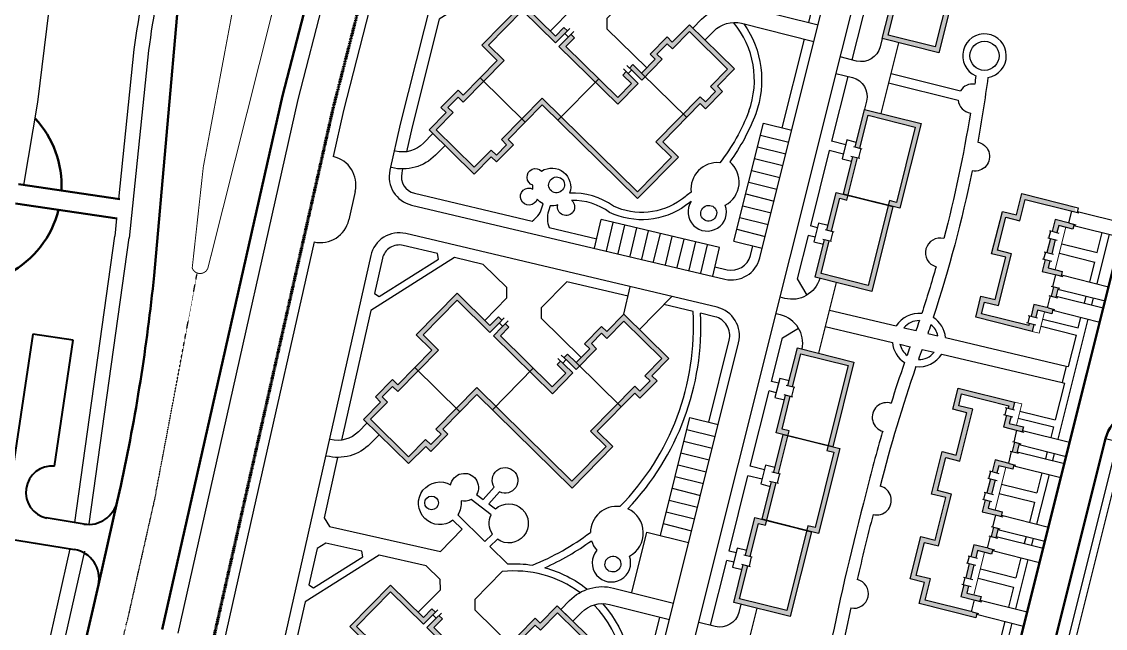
# Model space of a CAD drawing. Header units: millimetres. Extents: x 85680 to 1644304, y -104706 to 909689.
# Drawn here: x 1309157 to 1532230, y 540136 to 665025 of the extents above; entities that cross this region are included whole.
import ezdxf

# ---------------------------------------------------------------- set-up
doc = ezdxf.new("R2010")
doc.units = ezdxf.units.MM
doc.linetypes.add('DASHED', pattern=[5.5, 4, -1.5])
doc.linetypes.add('HIDDEN', pattern=[3.5, 2, -1.5])
for name, color, linetype in [('axes', 40, 'DASHED'), ('new building', 7, 'Continuous'), ('street2', 7, 'Continuous'), ('urban planing', 243, 'Continuous')]:
    doc.layers.add(name, color=color, linetype=linetype)
for name, color, linetype, lineweight in [('red line', 240, 'HIDDEN', 100), ('road', 252, 'Continuous', 40), ('street', 7, 'Continuous', 50)]:
    doc.layers.add(name, color=color, linetype=linetype, lineweight=lineweight)
doc.linetypes.add('FENCELINE2', pattern='A,0.25,-0.1,[132,ltypeshp.shx,S=0.1,R=0,X=-0.1,Y=0],-0.1,1', length=1.45)

msp = doc.modelspace()

# ---------------------------------------------------------------- hatches: boundary and pattern name
at = {"layer": 'new building', "ltscale": 200}
h = msp.add_hatch(color=256, dxfattribs=at)
h.paths.add_polyline_path([(1492132, 686882), (1491161, 687120), (1489220, 679356), (1491645, 678749), (1491888, 679720), (1490433, 680083)])
h.paths.add_polyline_path([(1505226, 693909), (1493584, 696818), (1491645, 689057), (1492614, 688811), (1494312, 695606), (1504014, 693181), (1499892, 676688), (1500862, 676446)])
h.paths.add_polyline_path([(1502317, 676082), (1499892, 676688), (1499649, 675718), (1501104, 675355), (1497225, 659832), (1487523, 662257), (1489222, 669055), (1488251, 669294), (1486311, 661529), (1497953, 658619)])
h.paths.add_polyline_path([(1491645, 678749), (1490675, 678992), (1488735, 671231), (1489705, 670985)])
at = {"layer": 'new building', "ltscale": 500}
h = msp.add_hatch(color=256, dxfattribs=at)
h.paths.add_polyline_path([(1404268, 652735), (1403555, 653436), (1400050, 649871), (1398980, 650922), (1395474, 647357), (1396544, 646305), (1393038, 642740), (1402308, 633626), (1405813, 637191), (1406883, 636139), (1410388, 639704), (1409319, 640756), (1412825, 644321), (1412112, 645022), (1407905, 640744), (1408974, 639692), (1406871, 637553), (1405801, 638605), (1402296, 635040), (1400827, 636484, -0.144294), (1400706, 636603), (1394452, 642752), (1397958, 646317), (1396888, 647369), (1398992, 649508), (1400061, 648456)])
h.paths.add_polyline_path([(1416330, 647886), (1419539, 644731), (1420240, 645444), (1416318, 649300), (1412112, 645022), (1412825, 644321)])
h.paths.add_polyline_path([(1420240, 645444), (1419539, 644731), (1435939, 628605), (1444352, 637161), (1441144, 640317), (1446051, 645308), (1445338, 646009), (1439729, 640305), (1442938, 637150), (1435927, 630019)])
h.paths.add_polyline_path([(1448856, 648160), (1449926, 647108), (1453431, 650673), (1452362, 651725), (1455867, 655290), (1446598, 664405), (1443092, 660840), (1442023, 661891), (1438517, 658326), (1439587, 657275), (1436782, 654422), (1437495, 653721), (1441001, 657287), (1439931, 658338), (1442035, 660477), (1443104, 659426), (1446610, 662991), (1454453, 655278), (1450947, 651713), (1452017, 650661), (1449914, 648522), (1448844, 649574), (1445338, 646009), (1446051, 645308)])
h.paths.add_polyline_path([(1419051, 660637), (1421505, 663133), (1420792, 663834), (1419040, 662052), (1412266, 668712), (1403852, 660156), (1407061, 657001), (1403555, 653436), (1404268, 652735), (1408475, 657013), (1405266, 660168), (1412278, 667298)])
h.paths.add_polyline_path([(1422218, 662432), (1419765, 659936), (1427251, 652574), (1427952, 653287), (1421179, 659948), (1422931, 661731)])
h.paths.add_polyline_path([(1434310, 654048), (1433596, 654748), (1432896, 654036), (1434679, 652283), (1431874, 649431), (1427952, 653287), (1427251, 652574), (1431886, 648017), (1436093, 652295)])
h.paths.add_polyline_path([(1434288, 655451), (1435011, 654761), (1436794, 653008), (1437495, 653721), (1434999, 656175)])
at = {"layer": 'new building', "ltscale": 200}
h = msp.add_hatch(color=256, dxfattribs=at)
h.paths.add_polyline_path([(1494313, 644068), (1482671, 646977), (1480732, 639216), (1481701, 638970), (1483399, 645765), (1493101, 643340), (1489221, 627817), (1487769, 628180), (1487526, 627210), (1489949, 626605)])
h.paths.add_polyline_path([(1481219, 637041), (1480248, 637279), (1478307, 629514), (1479277, 629272)])
h.paths.add_polyline_path([(1477582, 628665), (1479035, 628302), (1479277, 629272), (1476854, 629877), (1474915, 622116), (1475884, 621870)])
h.paths.add_polyline_path([(1488496, 626968), (1487526, 627210), (1483405, 610721), (1473712, 613181), (1475402, 619941), (1474430, 620179), (1472490, 612415), (1484132, 609505)])
h = msp.add_hatch(color=256, dxfattribs=at)
h.dxf.hatch_style = 1
h.paths.add_polyline_path([(1521915, 620158), (1520947, 620406), (1520219, 617500), (1521189, 617257)], flags=17)
h.paths.add_polyline_path([(1521429, 605852), (1520459, 606095), (1517547, 606824), (1516941, 604406), (1517911, 604162), (1518274, 605611), (1521187, 604882)], flags=17)
h.paths.add_polyline_path([(1522522, 610218), (1521552, 610462), (1521067, 608520), (1522037, 608277)], flags=17)
h.paths.add_polyline_path([(1523372, 613613), (1520459, 614342), (1520825, 615802), (1519855, 616045), (1519246, 613615), (1522159, 612886), (1523129, 612643)], flags=17)
h.paths.add_polyline_path([(1522645, 623073), (1525558, 622343), (1525801, 623314), (1524831, 623556), (1521918, 624286), (1521311, 621861), (1522280, 621613)], flags=17)
h.paths.add_polyline_path([(1525910, 626894), (1515010, 629623), (1513917, 625258), (1511032, 625980), (1508819, 617256), (1511731, 616527), (1509546, 607796), (1506633, 608526), (1505540, 604160), (1517181, 601246), (1517547, 602707), (1516577, 602951), (1516454, 602459), (1506753, 604887), (1507360, 607313), (1510273, 606583), (1512944, 617254), (1510035, 617983), (1511756, 624768), (1514644, 624045), (1515737, 628410), (1525438, 625982), (1526161, 625800)])
at = {"layer": 'new building', "ltscale": 500}
h = msp.add_hatch(color=256, dxfattribs=at)
h.paths.add_polyline_path([(1390780, 593144), (1390067, 593845), (1386561, 590280), (1385492, 591332), (1381986, 587767), (1383056, 586715), (1379550, 583150), (1388820, 574035), (1392325, 577600), (1393395, 576549), (1396900, 580114), (1395831, 581165), (1399336, 584731), (1398623, 585432), (1394417, 581154), (1395486, 580102), (1393383, 577963), (1392313, 579014), (1388808, 575449), (1387339, 576893, -0.144294), (1387218, 577012), (1380964, 583162), (1384470, 586727), (1383400, 587779), (1385504, 589918), (1386573, 588866)])
h.paths.add_polyline_path([(1402842, 588296), (1406051, 585141), (1406752, 585854), (1402830, 589710), (1398623, 585432), (1399336, 584731)])
h.paths.add_polyline_path([(1406752, 585854), (1406051, 585141), (1422451, 569015), (1430864, 577571), (1427655, 580726), (1432563, 585717), (1431850, 586418), (1426241, 580714), (1429450, 577559), (1422439, 570429)])
h.paths.add_polyline_path([(1435368, 588569), (1436437, 587518), (1439943, 591083), (1438874, 592135), (1442379, 595700), (1433110, 604814), (1429604, 601249), (1428535, 602301), (1425029, 598736), (1426098, 597684), (1423294, 594832), (1424007, 594131), (1427513, 597696), (1426443, 598748), (1428546, 600887), (1429616, 599835), (1433122, 603400), (1440965, 595688), (1437459, 592123), (1438529, 591071), (1436426, 588932), (1435356, 589984), (1431850, 586418), (1432563, 585717)])
h.paths.add_polyline_path([(1405563, 601047), (1408017, 603543), (1407304, 604244), (1405551, 602461), (1398778, 609122), (1390364, 600566), (1393573, 597410), (1390067, 593845), (1390780, 593144), (1394987, 597422), (1391778, 600577), (1398790, 607708)])
h.paths.add_polyline_path([(1408730, 602841), (1406276, 600346), (1413763, 592984), (1414464, 593697), (1407691, 600358), (1409443, 602140)])
h.paths.add_polyline_path([(1420822, 594458), (1420108, 595157), (1419408, 594446), (1421191, 592693), (1418386, 589841), (1414464, 593697), (1413763, 592984), (1418398, 588427), (1422605, 592705)])
h.paths.add_polyline_path([(1420800, 595861), (1421523, 595171), (1423306, 593418), (1424007, 594131), (1421511, 596585)])
at = {"layer": 'new building', "ltscale": 200}
h = msp.add_hatch(color=256, dxfattribs=at)
h.paths.add_polyline_path([(1480480, 594956), (1468839, 597866), (1466899, 590104), (1467868, 589858), (1469566, 596653), (1479268, 594228), (1475146, 577736), (1476116, 577493)])
h.paths.add_polyline_path([(1467386, 587929), (1466415, 588167), (1464474, 580403), (1466897, 579797), (1467140, 580767), (1465687, 581131)])
h.paths.add_polyline_path([(1466897, 579797), (1465927, 580040), (1463987, 572278), (1464957, 572032)])
h.paths.add_polyline_path([(1477569, 577130), (1475146, 577736), (1474903, 576766), (1476356, 576402), (1472477, 560880), (1471022, 561244), (1470779, 560273), (1471749, 560031), (1473204, 559667)])
h.paths.add_polyline_path([(1471749, 560031), (1470779, 560273), (1466657, 543781), (1456956, 546205), (1458655, 553004), (1457683, 553242), (1455743, 545478), (1467385, 542568)])
h.paths.add_polyline_path([(1460835, 561728), (1462290, 561364), (1462533, 562334), (1460107, 562941), (1458168, 555179), (1459137, 554933)])
h.paths.add_polyline_path([(1464474, 570103), (1463503, 570341), (1461563, 562577), (1462533, 562334)])
h = msp.add_hatch(color=256, dxfattribs=at)
h.paths.add_polyline_path([(1505789, 543277), (1504819, 543523), (1504818, 543520), (1495118, 545949), (1496211, 550314), (1493298, 551043), (1494998, 557834), (1497910, 557104), (1500582, 567775), (1497669, 568504), (1499369, 575295), (1502282, 574566), (1504953, 585236), (1502040, 585966), (1502647, 588391), (1512348, 585962), (1512224, 585471), (1513194, 585228), (1513561, 586689), (1501920, 589604), (1500827, 585238), (1503740, 584509), (1501554, 575779), (1498642, 576508), (1496456, 567777), (1499369, 567048), (1497183, 558317), (1494270, 559047), (1492085, 550316), (1494998, 549587), (1493905, 545221), (1505546, 542307)])
h.paths.add_polyline_path([(1506638, 546671), (1503726, 547405), (1504092, 548866), (1503122, 549109), (1502514, 546679), (1505426, 545945), (1505425, 545945), (1506395, 545702)], flags=17)
h.paths.add_polyline_path([(1505182, 553218), (1504213, 553467), (1503486, 550564), (1504456, 550321)], flags=17)
h.paths.add_polyline_path([(1509067, 556373), (1508097, 556616), (1505184, 557345), (1504577, 554922), (1505546, 554673), (1505912, 556134), (1508824, 555403)], flags=17)
h.paths.add_polyline_path([(1510160, 560739), (1509190, 560982), (1508704, 559041), (1509674, 558798)], flags=17)
h.paths.add_polyline_path([(1511010, 564134), (1508097, 564862), (1508463, 566323), (1507493, 566567), (1506884, 564135), (1509797, 563407), (1509797, 563406), (1510767, 563164)], flags=17)
h.paths.add_polyline_path([(1509555, 570679), (1508586, 570928), (1507858, 568022), (1508828, 567778)], flags=17)
h.paths.add_polyline_path([(1510286, 573595), (1513167, 572870), (1513414, 573843), (1512444, 574086), (1512443, 574084), (1509559, 574809), (1508951, 572383), (1509920, 572134)], flags=17)
h.paths.add_polyline_path([(1514521, 578206), (1513551, 578449), (1513058, 576510), (1514029, 576267)])
h.paths.add_polyline_path([(1515382, 581601), (1512462, 582312), (1512829, 583773), (1511859, 584016), (1511252, 581601), (1514154, 580874), (1515135, 580628)])
at = {"layer": 'new building', "ltscale": 500}
h = msp.add_hatch(color=256, dxfattribs=at)
h.paths.add_polyline_path([(1377092, 533074), (1376379, 533775), (1372874, 530210), (1371804, 531262), (1368299, 527696), (1369368, 526645), (1365862, 523080), (1375132, 513965), (1378638, 517530), (1379707, 516478), (1383213, 520043), (1382143, 521095), (1385649, 524660), (1384936, 525361), (1380729, 521083), (1381799, 520032), (1379695, 517892), (1378626, 518944), (1375120, 515379), (1373651, 516823, -0.144294), (1373531, 516942), (1367277, 523091), (1370782, 526657), (1369713, 527708), (1371816, 529847), (1372886, 528796)])
h.paths.add_polyline_path([(1389154, 528225), (1392363, 525070), (1393064, 525783), (1389143, 529640), (1384936, 525361), (1385649, 524660)])
h.paths.add_polyline_path([(1393064, 525783), (1392363, 525070), (1408763, 508944), (1417176, 517501), (1413968, 520656), (1418876, 525647), (1418163, 526348), (1412554, 520644), (1415762, 517489), (1408751, 510358)])
h.paths.add_polyline_path([(1421680, 528499), (1422750, 527447), (1426255, 531013), (1425186, 532064), (1428692, 535629), (1419422, 544744), (1415916, 541179), (1414847, 542231), (1411341, 538666), (1412411, 537614), (1409606, 534762), (1410319, 534061), (1413825, 537626), (1412755, 538677), (1414859, 540817), (1415928, 539765), (1419434, 543330), (1427277, 535618), (1423772, 532052), (1424841, 531001), (1422738, 528862), (1421668, 529913), (1418163, 526348), (1418876, 525647)])
h.paths.add_polyline_path([(1391876, 540977), (1394330, 543472), (1393617, 544173), (1391864, 542391), (1385090, 549052), (1376676, 540495), (1379885, 537340), (1376379, 533775), (1377092, 533074), (1381299, 537352), (1378091, 540507), (1385102, 547637)])
h.paths.add_polyline_path([(1395043, 542771), (1392589, 540276), (1400076, 532914), (1400777, 533627), (1394003, 540287), (1395756, 542070)])
h.paths.add_polyline_path([(1407134, 534387), (1406420, 535087), (1405720, 534375), (1407503, 532623), (1404698, 529770), (1400777, 533627), (1400076, 532914), (1404710, 528356), (1408917, 532635)])
h.paths.add_polyline_path([(1407112, 535791), (1407836, 535100), (1409618, 533348), (1410319, 534061), (1407824, 536515)])

# ---------------------------------------------------------------- linework, layer by layer
at = {"color": 7, "lineweight": 50}
for start, end in [(357.22109, 42.82333), (298.06277, 345.96587)]:
    msp.add_arc((1296977, 631237, 0), 20395, start, end, dxfattribs=at)
at = {"layer": 'axes', "ltscale": 0.0001}
msp.add_line((1336763, 567872, 0), (1330824, 541524, 0), dxfattribs=at)
for centre, radius, start, end in [((-9276235, 2582888, 0), 10802593, 349.2496104, 349.4946779), ((1006763, 614575, 0), 332193, 342.98901, 347.29654)]:
    msp.add_arc(centre, radius, start, end, dxfattribs=at)
at = {"layer": 'new building', "ltscale": 200}
for p, q in [((1421517, 661719, 0), (1422801, 663024, 0)), ((1436782, 654422, 0), (1446051, 645308, 0)), ((1403555, 653436, 0), (1412825, 644321, 0)), ((1419539, 644731, 0), (1427952, 653287, 0)), ((1480359, 639311, 0), (1482128, 638862, 0)), ((1481921, 638914, 0), (1481447, 636984, 0)), ((1479873, 637371, 0), (1481662, 636932, 0)), ((1525258, 626027, 0), (1524650, 623601, 0)), ((1525438, 625982, 0), (1526751, 625653, 0)), ((1524831, 623556, 0), (1526144, 623227, 0)), ((1474056, 620271, 0), (1475845, 619832, 0)), ((1474542, 622211, 0), (1476311, 621762, 0)), ((1476104, 621814, 0), (1475630, 619885, 0)), ((1521979, 612931, 0), (1521372, 610506, 0)), ((1522159, 612886, 0), (1523473, 612557, 0)), ((1521093, 610577, 0), (1522866, 610132, 0)), ((1520886, 608565, 0), (1520279, 606140, 0)), ((1520620, 608632, 0), (1522380, 608191, 0)), ((1520459, 606095, 0), (1521773, 605766, 0)), ((1408029, 602128, 0), (1409313, 603434, 0)), ((1390067, 593845, 0), (1399336, 584731, 0)), ((1406051, 585141, 0), (1414464, 593697, 0)), ((1423294, 594832, 0), (1432563, 585717, 0)), ((1466526, 590199, 0), (1468295, 589750, 0)), ((1468088, 589803, 0), (1467615, 587873, 0)), ((1466040, 588259, 0), (1467830, 587820, 0)), ((1513974, 580919, 0), (1513367, 578494, 0)), ((1514154, 580874, 0), (1515468, 580545, 0)), ((1513088, 578565, 0), (1514861, 578120, 0)), ((1512881, 576554, 0), (1512274, 574129, 0)), ((1512615, 576620, 0), (1514375, 576180, 0)), ((1512454, 574084, 0), (1513768, 573755, 0)), ((1463614, 572373, 0), (1465383, 571924, 0)), ((1465177, 571977, 0), (1464703, 570047, 0)), ((1463129, 570433, 0), (1464918, 569994, 0)), ((1509616, 563451, 0), (1509009, 561026, 0)), ((1509797, 563406, 0), (1511110, 563078, 0)), ((1508730, 561098, 0), (1510503, 560652, 0)), ((1508524, 559086, 0), (1507917, 556661, 0)), ((1508258, 559153, 0), (1510017, 558712, 0)), ((1508097, 556616, 0), (1509410, 556287, 0)), ((1457309, 553334, 0), (1459098, 552895, 0)), ((1457795, 555274, 0), (1459564, 554825, 0)), ((1459357, 554877, 0), (1458883, 552948, 0)), ((1505245, 545990, 0), (1504638, 543565, 0)), ((1505425, 545945, 0), (1506739, 545616, 0)), ((1394342, 542058, 0), (1395547, 543284, 0)), ((1504819, 543523, 0), (1506132, 543191, 0))]:
    msp.add_line(p, q, dxfattribs=at)
at = {"layer": 'new building', "ltscale": 500}
for p, q in [((1434028, 654324, 0), (1434715, 655044, 0)), ((1420540, 594734, 0), (1421227, 595454, 0))]:
    msp.add_line(p, q, dxfattribs=at)
at = {"layer": 'new building', "lineweight": 0, "ltscale": 500}
for p, q in [((1524101, 622708, 0), (1521916, 613977, 0)), ((1519730, 605247, 0), (1518623, 600885, 0)), ((1518623, 600885, 0), (1517181, 601246, 0)), ((1515031, 586321, 0), (1513561, 586690, 0)), ((1513924, 581960, 0), (1515031, 586321, 0)), ((1511739, 573229, 0), (1509553, 564498, 0)), ((1507368, 555768, 0), (1505182, 547037, 0))]:
    msp.add_line(p, q, dxfattribs=at)
at = {"layer": 'new building', "linetype": 'FENCELINE2', "elevation": 0}
msp.add_lwpolyline([(1309628, 631390), (1312497, 648430), (1329819, 790044), (1289978, 795930), (1232137, 789053)], dxfattribs=at)
at = {"layer": 'new building', "ltscale": 200, "elevation": 0}
for points in [[(1492614, 688811), (1494312, 695606), (1504014, 693181), (1499649, 675718), (1501104, 675355), (1497225, 659832), (1487523, 662257), (1489222, 669055)], [(1488735, 671231), (1490675, 678992), (1502317, 676082), (1497953, 658619), (1486311, 661529), (1488251, 669294)], [(1436782, 654422), (1439587, 657275), (1438517, 658326), (1442023, 661891), (1443092, 660840), (1446598, 664405), (1455867, 655290), (1452362, 651725), (1453431, 650673), (1449926, 647108), (1448856, 648160), (1441144, 640317), (1444352, 637161), (1435939, 628605), (1416330, 647886), (1409319, 640756), (1410388, 639704), (1406883, 636139), (1405813, 637191), (1402308, 633626), (1393038, 642740), (1396544, 646305), (1395474, 647357), (1398980, 650922), (1400050, 649871), (1407061, 657001), (1403852, 660156), (1412266, 668712), (1419040, 662052), (1420792, 663834), (1421505, 663133)], [(1435011, 654761), (1435011, 654761), (1436794, 653008), (1441001, 657287), (1439931, 658338), (1442035, 660477), (1443104, 659426), (1446610, 662991), (1454453, 655278), (1450947, 651713), (1452017, 650661), (1449914, 648522), (1448844, 649574), (1439729, 640305), (1442938, 637150), (1435927, 630019), (1416318, 649300), (1407905, 640744), (1408974, 639692), (1406871, 637553), (1405801, 638605), (1402296, 635040), (1394452, 642752), (1397958, 646317), (1396888, 647369), (1398992, 649508), (1400061, 648456), (1408475, 657013), (1405266, 660168), (1412278, 667298), (1419051, 660637), (1420804, 662420)], [(1420804, 662420), (1421983, 663619)], [(1421682, 661887), (1420969, 662588)], [(1421517, 661719), (1419765, 659936), (1431886, 648017), (1436093, 652295), (1434310, 654048)], [(1422218, 662432), (1422931, 661731), (1421179, 659948), (1431874, 649431), (1434679, 652283), (1432896, 654036), (1433596, 654748)], [(1434288, 655451), (1434999, 656175), (1436782, 654422)], [(1480732, 639216), (1482671, 646977), (1494313, 644068), (1489949, 626605), (1478307, 629514), (1480248, 637279)], [(1481701, 638970), (1483399, 645765), (1493101, 643340), (1489221, 627817), (1487769, 628180), (1483405, 610721), (1473712, 613181), (1475402, 619941)], [(1480973, 640181), (1479033, 640666), (1478062, 636786), (1480003, 636301)], [(1475884, 621870), (1477582, 628665), (1479035, 628302), (1481219, 637041)], [(1474915, 622116), (1476854, 629877), (1488496, 626968), (1484132, 609505), (1472490, 612415), (1474430, 620179)], [(1517547, 602707), (1517181, 601246), (1505540, 604160), (1506633, 608526), (1509546, 607796), (1511731, 616527), (1508819, 617256), (1511032, 625980), (1513917, 625258), (1515010, 629623), (1526651, 626709), (1526408, 625739)], [(1516577, 602951), (1516454, 602459), (1506753, 604887), (1507360, 607313), (1510273, 606583), (1512944, 617254), (1510035, 617983), (1511756, 624768), (1514644, 624045), (1515737, 628410), (1525438, 625982)], [(1475156, 623081), (1473216, 623567), (1472245, 619686), (1474186, 619201)], [(1524831, 623556), (1524831, 623556), (1521918, 624286), (1521311, 621861)], [(1525801, 623314), (1525558, 622343), (1522645, 623073), (1522280, 621613)], [(1520947, 620406), (1520219, 617500)], [(1520379, 620552), (1522292, 620061)], [(1520627, 620488), (1520999, 621941)], [(1520751, 622005), (1522665, 621514)], [(1521915, 620158), (1521189, 617257)], [(1519855, 616045), (1519246, 613615), (1522159, 612886)], [(1519276, 616191), (1521192, 615709)], [(1519889, 617583), (1519524, 616128)], [(1519641, 617645), (1521557, 617164)], [(1520825, 615802), (1520459, 614342), (1523372, 613613), (1523129, 612643)], [(1423294, 594832), (1426098, 597684), (1425029, 598736), (1428535, 602301), (1429604, 601249), (1433110, 604814), (1442379, 595700), (1438874, 592135), (1439943, 591083), (1436437, 587518), (1435368, 588569), (1427655, 580726), (1430864, 577571), (1422451, 569015), (1402842, 588296), (1395831, 581165), (1396900, 580114), (1393395, 576549), (1392325, 577600), (1388820, 574035), (1379550, 583150), (1383056, 586715), (1381986, 587767), (1385492, 591332), (1386561, 590280), (1393573, 597410), (1390364, 600566), (1398778, 609122), (1405551, 602461), (1407304, 604244), (1408017, 603543)], [(1521552, 610462), (1521067, 608520)], [(1522522, 610218), (1522037, 608277)], [(1421523, 595171), (1423306, 593418), (1427513, 597696), (1426443, 598748), (1428546, 600887), (1429616, 599835), (1433122, 603400), (1440965, 595688), (1437459, 592123), (1438529, 591071), (1436426, 588932), (1435356, 589984), (1426241, 580714), (1429450, 577559), (1422439, 570429), (1402830, 589710), (1394417, 581154), (1395486, 580102), (1393383, 577963), (1392313, 579014), (1388808, 575449), (1380964, 583162), (1384470, 586727), (1383400, 587779), (1385504, 589918), (1386573, 588866), (1394987, 597422), (1391778, 600577), (1398790, 607708), (1405563, 601047), (1407316, 602830)], [(1520459, 606095), (1517547, 606824), (1516941, 604406)], [(1516364, 604550), (1518280, 604069)], [(1521429, 605852), (1521187, 604882), (1518274, 605611), (1517911, 604162)], [(1407316, 602830), (1408495, 604028)], [(1408194, 602296), (1407481, 602998)], [(1408730, 602841), (1409443, 602140), (1407691, 600358), (1418386, 589841), (1421191, 592693), (1419408, 594446), (1420108, 595157)], [(1515999, 603096), (1517915, 602614)], [(1516613, 604488), (1516247, 603033)], [(1408029, 602128), (1406276, 600346), (1418398, 588427), (1422605, 592705), (1420822, 594458)], [(1466899, 590104), (1468839, 597866), (1480480, 594956), (1476116, 577493), (1464474, 580403), (1466415, 588167)], [(1420800, 595861), (1421511, 596585), (1423294, 594832)], [(1467868, 589858), (1469566, 596653), (1479268, 594228), (1474903, 576766), (1476356, 576402), (1472477, 560880), (1471022, 561244), (1466657, 543781), (1456956, 546205), (1458655, 553004)], [(1467140, 591070), (1465200, 591555), (1464229, 587674), (1466170, 587189)], [(1505789, 543277), (1505546, 542307), (1493905, 545221), (1494998, 549587), (1492085, 550316), (1494270, 559047), (1497183, 558317), (1499369, 567048), (1496456, 567777), (1498642, 576508), (1501554, 575779), (1503740, 584509), (1500827, 585238), (1501920, 589604), (1513561, 586689), (1513194, 585228)], [(1464957, 572032), (1467140, 580767), (1465687, 581131), (1467386, 587929)], [(1504819, 543523), (1504818, 543520), (1495118, 545949), (1496211, 550314), (1493298, 551043), (1494998, 557834), (1497910, 557104), (1500582, 567775), (1497669, 568504), (1499369, 575295), (1502282, 574566), (1504953, 585236), (1502040, 585966), (1502647, 588391), (1512348, 585962), (1512224, 585471)], [(1511894, 585554), (1511528, 584099)], [(1511646, 585617), (1513562, 585135)], [(1511859, 584016), (1511252, 581601), (1514154, 580874)], [(1511280, 584162), (1513196, 583680)], [(1512829, 583773), (1512462, 582312), (1515382, 581601), (1515135, 580628)], [(1463987, 572278), (1465927, 580040), (1477569, 577130), (1473204, 559667), (1461563, 562577), (1463503, 570341)], [(1513551, 578449), (1513058, 576510)], [(1514521, 578206), (1514029, 576267)], [(1464228, 573244), (1462288, 573729), (1461318, 569848), (1463258, 569363)], [(1512444, 574086), (1512443, 574084), (1509559, 574809), (1508951, 572383)], [(1513414, 573843), (1513167, 572870), (1510286, 573595), (1509920, 572134)], [(1508018, 571073), (1509932, 570583)], [(1508266, 571010), (1508638, 572463)], [(1508390, 572526), (1510304, 572036)], [(1459137, 554933), (1460835, 561728), (1462290, 561364), (1464474, 570103)], [(1508586, 570928), (1507858, 568022)], [(1509555, 570679), (1508828, 567778)], [(1506915, 566712), (1508831, 566231)], [(1507529, 568104), (1507163, 566650)], [(1507280, 568167), (1509196, 567686)], [(1507493, 566567), (1506884, 564135), (1509797, 563407), (1509797, 563406)], [(1508463, 566323), (1508097, 564862), (1511010, 564134), (1510767, 563164)], [(1458168, 555179), (1460107, 562941), (1471749, 560031), (1467385, 542568), (1455743, 545478), (1457683, 553242)], [(1509190, 560982), (1508704, 559041)], [(1510160, 560739), (1509674, 558798)], [(1458409, 556144), (1456469, 556630), (1455498, 552749), (1457439, 552264)], [(1508097, 556616), (1505184, 557345), (1504577, 554922)], [(1509067, 556373), (1508824, 555403), (1505912, 556134), (1505546, 554673)], [(1504213, 553467), (1503486, 550564)], [(1503644, 553612), (1505557, 553122)], [(1503892, 553549), (1504264, 555002)], [(1504016, 555065), (1505930, 554575)], [(1505182, 553218), (1504456, 550321)], [(1379885, 537340), (1376676, 540495), (1385090, 549052), (1391864, 542391), (1393617, 544173), (1394330, 543472)], [(1503122, 549109), (1502514, 546679), (1505426, 545945), (1505425, 545945)], [(1502693, 549217), (1504610, 548736)], [(1503307, 550609), (1502942, 549155)], [(1503059, 550672), (1504975, 550191)], [(1504092, 548866), (1503726, 547405), (1506638, 546671), (1506395, 545702)], [(1381299, 537352), (1378091, 540507), (1385102, 547637), (1391876, 540977), (1393629, 542759)], [(1411341, 538666), (1414847, 542231), (1415916, 541179), (1419422, 544744), (1428692, 535629)], [(1393629, 542759), (1394807, 543958)], [(1394507, 542226), (1393794, 542927)], [(1395043, 542771), (1395756, 542070), (1394003, 540287), (1404698, 529770), (1407503, 532623), (1405720, 534375), (1406420, 535087)], [(1412755, 538677), (1414859, 540817), (1415928, 539765), (1419434, 543330), (1427277, 535618)], [(1394342, 542058), (1392589, 540276), (1404710, 528356), (1408917, 532635), (1407134, 534387)]]:
    msp.add_lwpolyline(points, dxfattribs=at)
at = {"layer": 'new building', "ltscale": 500, "elevation": 0}
for points in [[(1435011, 654761), (1433721, 655992)], [(1434310, 654048), (1433030, 655301)], [(1420822, 594458), (1419542, 595711)], [(1421523, 595171), (1420233, 596402)]]:
    msp.add_lwpolyline(points, dxfattribs=at)
at = {"layer": 'red line', "linetype": 'HIDDEN', "ltscale": 0.001, "elevation": 0, "flags": 128}
msp.add_lwpolyline([(1517370, 837990), (1471409, 828281), (1425325, 820348, 0.3483004), (1421307, 816139), (1406780, 758966), (1402195, 746064), (1393562, 721770, 0.0132601), (1387844, 704215), (1373245, 647265), (1355164, 567055), (1348510, 537537, -0.0186239), (1341829, 512318), (1287620, 316783, -0.0239965), (1276325, 279271, -0.0324934), (1255414, 230547), (1227763, 178369), (1192399, 116458), (1194337, 100556), (1285733, 47513), (1392358, -14368)], format="xyb", dxfattribs=at)
at = {"layer": 'road', "color": 7, "lineweight": 50}
for p, q in [((1308483, 631559, 0), (1329373, 628472, 0)), ((1307899, 627602, 0), (1328820, 624510, 0))]:
    msp.add_line(p, q, dxfattribs=at)
at = {"layer": 'road'}
for p, q in [((1311437, 600696, 0), (1307229, 572224, 0)), ((1319764, 599465, 0), (1311437, 600696, 0)), ((1315934, 573549, 0), (1319764, 599465, 0)), ((1270168, 564458, 0), (1320056, 556341, 0)), ((1321988, 561613, 0), (1314176, 562884, 0))]:
    msp.add_line(p, q, dxfattribs=at)
for centre, radius, start, end in [((1315434, 568154, 0), 5418, 84.71004, 258.47692), ((1322951, 567535, 0), 6000, 260.75903, 347.29654), ((1319093, 550419, 0), 6000, 347.29654, 80.75903)]:
    msp.add_arc(centre, radius, start, end, dxfattribs=at)
at = {"layer": 'street'}
for p, q in [((1377561, 707055, 0), (1362875, 649763, 0)), ((1342641, 683174, 0), (1336412, 612746, 0)), ((1362875, 649763, 0), (1344759, 569401, 0)), ((1329539, 569474, 0), (1328804, 566216, 0)), ((1344759, 569401, 0), (1338105, 539882, 0)), ((1324946, 549099, 0), (1328804, 566216, 0)), ((1324946, 549099, 0), (1323605, 543151, 0))]:
    msp.add_line(p, q, dxfattribs=at)
at = {"layer": 'street', "elevation": 0}
for points in [[(1406164, 396240, 1), (1403482, 389235), (1411784, 386058), (1360999, 253391, 0.4145288), (1364464, 245640), (1404826, 230239, 0.4077114), (1412522, 233582), (1480174, 399690), (1528426, 592597), (1551780, 685964, 0.1185631), (1552020, 712387), (1521677, 843784, 0.4087278), (1514591, 848304)], [(1606831, 563467, 0.4166065), (1602385, 570734), (1541893, 585044, 0.4104652), (1532291, 579200), (1486844, 397509), (1397274, 177586, 0.4223275), (1401871, 167079), (1461066, 144855, 0.4077335), (1471304, 149368), (1558655, 367233, 0.0352312), (1558913, 368037), (1606831, 563467)]]:
    msp.add_lwpolyline(points, format="xyb", dxfattribs=at)
at = {"layer": 'street', "const_width": 200, "elevation": 0}
msp.add_lwpolyline([(1385472, 783829), (1378139, 755711), (1373232, 716536), (1347539, 614468, -0.7480458), (1344265, 614338), (1346555, 635169), (1354710, 678752), (1381602, 784838)], format="xyb", dxfattribs=at)
at = {"layer": 'street'}
for centre, radius, start, end in [((954781, 651185, 0), 383562, 347.69989, 354.24826), ((1006763, 614575, 0), 324793, 341.25695, 347.29654)]:
    msp.add_arc(centre, radius, start, end, dxfattribs=at)
at = {"layer": 'street2', "ltscale": 500}
for p, q in [((1461110, 616406, 0), (1488061, 724156, 0)), ((1399286, 692335, 0), (1387100, 643929, 0)), ((1387100, 643929, 0), (1384960, 634434, 0)), ((1389432, 627275, 0), (1453908, 612023, 0)), ((1427072, 618371, 0), (1428471, 624285, 0)), ((1452800, 618530, 0), (1428471, 624285, 0)), ((1429523, 617871, 0), (1430904, 623709, 0)), ((1431956, 617295, 0), (1433337, 623134, 0)), ((1434389, 616720, 0), (1435770, 622558, 0)), ((1452302, 606237, 0), (1388236, 621393, 0)), ((1436822, 616144, 0), (1438203, 621983, 0)), ((1439254, 615569, 0), (1440636, 621407, 0)), ((1441687, 614993, 0), (1443068, 620832, 0)), ((1444120, 614418, 0), (1445501, 620256, 0)), ((1446553, 613842, 0), (1447934, 619681, 0)), ((1448986, 613267, 0), (1450367, 619105, 0)), ((1451401, 612616, 0), (1452800, 618530, 0)), ((1381002, 616873, 0), (1362411, 534403, 0)), ((1476856, 611323, 0), (1473219, 596771, 0)), ((1421194, 456828, 0), (1456741, 598943, 0)), ((1420135, 544043, 0), (1422631, 541589, 0))]:
    msp.add_line(p, q, dxfattribs=at)
at = {"layer": 'street2', "ltscale": 100}
for p, q in [((1390013, 703615, 0), (1375433, 646739, 0)), ((1375433, 646739, 0), (1373296, 637258, 0)), ((1377829, 630085, 0), (1376510, 624232, 0)), ((1369337, 619698, 0), (1357359, 566561, 0)), ((1357359, 566561, 0), (1350705, 537042, 0))]:
    msp.add_line(p, q, dxfattribs=at)
at = {"layer": 'street2', "ltscale": 500, "elevation": 0}
for points in [[(1424620, 445798), (1488665, 701843, -0.4142133), (1495941, 706208), (1498367, 705601)], [(1447311, 663704), (1449112, 665536, -0.2657311), (1458191, 668091), (1473104, 664361)], [(1449807, 661250), (1451608, 663082, -0.2657311), (1457342, 664695), (1472255, 660965)], [(1486294, 661533), (1485871, 659838, -0.4141681), (1481021, 656927), (1477619, 657778)], [(1476778, 654380), (1480171, 653532, -0.4141681), (1483083, 648683), (1482658, 646981)], [(1393807, 641985), (1391846, 639991, -0.2657311), (1386112, 638377), (1385863, 638439)], [(1396302, 639531), (1394342, 637537, -0.2657311), (1385263, 634982), (1385093, 635024)], [(1473455, 612173, -0.4020257), (1466244, 608050), (1465266, 608295)], [(1469818, 597621, 0.4020906), (1465398, 604654), (1464416, 604900)], [(1380263, 582449), (1378462, 580617, -0.2657311), (1372728, 579003), (1372479, 579065)], [(1382759, 579995), (1380958, 578163, -0.2657311), (1371879, 575608), (1371709, 575650)], [(1420135, 544043), (1421936, 545875, -0.2657311), (1431015, 548430), (1443336, 545348)], [(1422631, 541589), (1424432, 543421, -0.2657311), (1430166, 545035), (1442487, 541953)], [(1457198, 545114), (1456775, 543419, -0.4141681), (1451925, 540508), (1448523, 541359)]]:
    msp.add_lwpolyline(points, format="xyb", dxfattribs=at)
for points in [[(1486053, 646132), (1489690, 660684)], [(1455789, 619862), (1461856, 644115), (1467676, 642659)], [(1461249, 641690), (1467070, 640234)], [(1460642, 639264), (1466463, 637808)], [(1460036, 636839), (1465856, 635383)], [(1459429, 634414), (1465250, 632958)], [(1458822, 631988), (1464643, 630532)], [(1458216, 629563), (1464036, 628107)], [(1457609, 627138), (1463430, 625682)], [(1457002, 624713), (1462823, 623257)], [(1456396, 622287), (1462216, 620831)], [(1455789, 619862), (1461610, 618406)], [(1440633, 559268), (1446699, 583521), (1452520, 582065)], [(1446093, 581096), (1451913, 579640)], [(1445486, 578670), (1451307, 577214)], [(1444879, 576245), (1450700, 574789)], [(1444273, 573820), (1450093, 572364)], [(1443666, 571395), (1449487, 569939)], [(1443059, 568969), (1448880, 567513)], [(1442453, 566544), (1448273, 565088)], [(1441846, 564119), (1447667, 562663)], [(1434727, 547502), (1437844, 559966), (1446453, 557812)], [(1441239, 561693), (1447060, 560237)], [(1456957, 529713), (1460594, 544265)]]:
    msp.add_lwpolyline(points, dxfattribs=at)
at = {"layer": 'street2', "ltscale": 0.2, "elevation": 0}
msp.add_lwpolyline([(1524168, 594118), (1523318, 590723)], dxfattribs=at)
at = {"layer": 'street2', "ltscale": 100}
for centre, start, end in [((1371976, 631405, 0), 347.29654, 77.29654), ((1370657, 625551, 0), 257.29654, 347.29654)]:
    msp.add_arc(centre, 6000, start, end, dxfattribs=at)
at = {"layer": 'street2', "ltscale": 500}
for centre, start, end in [((1390813, 633114, 0), 167.29654, 256.69092), ((1386855, 615554, 0), 76.69092, 167.29654), ((1455289, 617862, 0), 256.69092, 345.9567), ((1450921, 600399, 0), 345.9567, 76.69092)]:
    msp.add_arc(centre, 6000, start, end, dxfattribs=at)
at = {"layer": 'urban planing', "ltscale": 500}
for p, q in [((1380695, 706190, 0), (1366035, 649002, 0)), ((1488114, 654378, 0), (1502396, 650812, 0)), ((1487629, 652438, 0), (1501932, 648867, 0)), ((1366035, 649002, 0), (1347930, 568686, 0)), ((1478791, 639702, 0), (1475885, 640429, 0)), ((1478306, 637761, 0), (1475399, 638489, 0)), ((1526490, 625976, 0), (1536178, 623553, 0)), ((1472974, 622602, 0), (1471514, 622967, 0)), ((1525762, 623065, 0), (1535450, 620642, 0)), ((1472489, 620661, 0), (1471029, 621027, 0)), ((1523274, 619307, 0), (1530539, 617490, 0)), ((1522788, 617367, 0), (1530054, 615550, 0)), ((1523212, 612880, 0), (1532900, 610457, 0)), ((1522484, 609969, 0), (1532172, 607546, 0)), ((1522119, 608514, 0), (1531808, 606091, 0)), ((1521391, 605604, 0), (1531080, 603181, 0)), ((1518994, 602334, 0), (1526284, 600515, 0)), ((1519357, 603789, 0), (1526647, 601971, 0)), ((1464473, 588650, 0), (1463020, 589013, 0)), ((1464958, 590590, 0), (1463505, 590953, 0)), ((1514662, 584868, 0), (1521915, 583054, 0)), ((1514293, 583414, 0), (1521552, 581598, 0)), ((1515198, 580868, 0), (1524886, 578444, 0)), ((1514470, 577957, 0), (1524158, 575534, 0)), ((1514106, 576502, 0), (1523794, 574079, 0)), ((1462047, 572764, 0), (1459137, 573492, 0)), ((1513378, 573592, 0), (1523066, 571169, 0)), ((1409816, 573033, 0), (1409778, 572990, 0)), ((1461562, 570824, 0), (1458652, 571551, 0)), ((1510889, 569834, 0), (1518154, 568017, 0)), ((1347930, 568686, 0), (1341276, 539168, 0)), ((1510403, 567894, 0), (1517669, 566077, 0)), ((1510827, 563406, 0), (1520515, 560983, 0)), ((1510099, 560496, 0), (1519787, 558073, 0)), ((1509734, 559041, 0), (1519423, 556618, 0)), ((1456227, 555665, 0), (1454769, 556029, 0)), ((1509006, 556131, 0), (1518695, 553707, 0)), ((1455742, 553724, 0), (1454284, 554089, 0)), ((1506518, 552373, 0), (1513787, 550555, 0)), ((1385090, 549052, 0), (1376676, 540495, 0)), ((1506032, 550433, 0), (1513301, 548615, 0)), ((1506456, 545945, 0), (1516144, 543522, 0)), ((1505728, 543035, 0), (1515416, 540612, 0))]:
    msp.add_line(p, q, dxfattribs=at)
at = {"layer": 'urban planing'}
for p, q in [((1332265, 659324, 0), (1329098, 628512, 0)), ((1328688, 624529, 0), (1328311, 620859, 0)), ((1319097, 556497, 0), (1313805, 533021, 0)), ((1322064, 556014, 0), (1316732, 532361, 0))]:
    msp.add_line(p, q, dxfattribs=at)
at = {"layer": 'urban planing', "elevation": 0}
for points in [[(1402195, 746064), (1393562, 721770, 0.0132601), (1387844, 704215), (1373245, 647265), (1355164, 567055), (1348510, 537537, -0.0186239), (1341829, 512318), (1287620, 316783, -0.0239965), (1276325, 279271, -0.0239965)], [(1344037, 701227, 0.0327882), (1335260, 659077), (1331282, 620445)]]:
    msp.add_lwpolyline(points, format="xyb", dxfattribs=at)
at = {"layer": 'urban planing', "ltscale": 500, "elevation": 0}
for points in [[(1417970, 663103), (1422527, 667738), (1422510, 669859), (1419631, 672690), (1409916, 674880), (1395115, 665525), (1389532, 643349), (1388384, 638253)], [(1483403, 670503), (1480067, 657166)], [(1471164, 664846), (1471593, 666561)], [(1465736, 643144), (1470315, 661450)], [(1479223, 653769), (1475885, 640429)], [(1475399, 638489), (1471514, 622967)], [(1417743, 622633), (1427533, 620318)], [(1471029, 621027), (1468785, 612062), (1470787, 608725)], [(1533016, 621251), (1530468, 611065)], [(1530530, 617493), (1531561, 621615)], [(1404482, 603513), (1409039, 608148), (1409021, 610269), (1404150, 615059), (1398265, 616451), (1381011, 605545), (1375000, 578879)], [(1529013, 611429), (1530044, 615552)], [(1433985, 608515), (1421393, 611494), (1416101, 606112), (1416119, 603991), (1424346, 595902)], [(1433110, 604814), (1434446, 610462)], [(1436318, 601659), (1442987, 608441)], [(1447398, 605342), (1441347, 606774)], [(1527921, 607063), (1528285, 608518)], [(1529740, 608154), (1529376, 606699)], [(1475437, 605646), (1489202, 602390)], [(1528648, 603789), (1522461, 579051)], [(1526647, 601971), (1527193, 604153)], [(1463505, 590953), (1465747, 599917), (1469087, 601921)], [(1474588, 602250), (1488388, 598985)], [(1490778, 602017), (1493261, 601430)], [(1495705, 600851), (1497767, 600364)], [(1524168, 594118), (1524654, 594003), (1526283, 600516)], [(1489960, 598614), (1492045, 598120)], [(1499342, 599991), (1524168, 594118)], [(1494494, 597541), (1496973, 596955)], [(1498545, 596583), (1523318, 590723)], [(1459137, 573492), (1463020, 589013)], [(1523318, 590723), (1523805, 590607), (1521915, 583054)], [(1521552, 581598), (1521005, 579415)], [(1520277, 576505), (1519913, 575050)], [(1521733, 576141), (1521369, 574686)], [(1410937, 572036), (1410899, 571993)], [(1454769, 556029), (1458652, 571551)], [(1520641, 571775), (1518093, 561589)], [(1519185, 572139), (1518154, 568017)], [(1517669, 566077), (1516638, 561953)], [(1369228, 548453), (1379403, 554884), (1379207, 556016), (1371762, 557694), (1369968, 556561), (1368290, 549115), (1369228, 548453)], [(1515910, 559043), (1515546, 557588)], [(1517365, 558679), (1517001, 557224)], [(1390794, 543443), (1395352, 548077), (1395334, 550199), (1392455, 553029), (1382740, 555219)], [(1450948, 540753), (1454284, 554089)], [(1516273, 554313), (1513725, 544127)], [(1514818, 554677), (1513787, 550555)], [(1513301, 548615), (1512270, 544491)], [(1434274, 523662), (1436244, 525239), (1440546, 542438)], [(1511542, 541581), (1508994, 531394)], [(1512997, 541217), (1510449, 531031)]]:
    msp.add_lwpolyline(points, dxfattribs=at)
for points in [[(1452662, 667811, 0.2466016), (1434818, 671020), (1429589, 665703), (1429607, 663581), (1437834, 655492)], [(1458846, 646579, 0.2665087), (1455714, 664872, 0.2665087)], [(1457826, 664574, -0.2456646), (1460254, 646063)], [(1505577, 653864, -0.0015823), (1505345, 652153, -0.0015823)], [(1508058, 653555, -0.0122587), (1505957, 640222, -1), (1504846, 634325, 1)], [(1458846, 646579, -0.0773469), (1452872, 635985, -0.0773469)], [(1460252, 646058, -0.0686903), (1454909, 636185, -0.0686903)], [(1504453, 646220, -0.0242343), (1498979, 620363)], [(1452872, 635985, 0.4743624), (1446961, 629948, 0.4743624)], [(1454004, 627221, 0.5280674), (1454909, 636185, 0.5280674)], [(1387582, 634698), (1387399, 633884, 0.411121), (1390008, 629708), (1414225, 623979, 0.1761574), (1416173, 626493), (1416505, 627529, -0.1019722), (1415280, 628513, -2.8031132), (1414410, 630571, -0.0501282), (1414403, 631349, -1.2594891), (1416197, 634282, -0.7098595), (1421957, 629718, -0.7098595)], [(1504814, 634332, -0.0283995), (1496799, 604128)], [(1446961, 629948, -0.0160152), (1444955, 628401, -0.2742383), (1430953, 627064, 0.1666261), (1421957, 629718)], [(1422389, 628215, -1.7658608), (1419504, 627299, -0.1016774), (1417948, 627116), (1417601, 626035, 0.1610294), (1417743, 622633, 0.1610294)], [(1446947, 628017, -0.0084453), (1445836, 627187, -0.2766282), (1430187, 625768, 0.162196), (1422371, 628230)], [(1446947, 628017, 1.6105219), (1454004, 627221)], [(1382745, 608416), (1394955, 616133), (1394763, 617280), (1387660, 618960, 0.4173129), (1383440, 616324), (1381807, 609077), (1382745, 608416)], [(1451861, 614562), (1454368, 613970, 0.4104652), (1459169, 616891), (1459670, 618891)], [(1497390, 614577, -0.0092332), (1494437, 604945)], [(1450580, 582550), (1454801, 599428, 0.4179719), (1451842, 604291), (1448919, 604983)], [(1493951, 603474, -0.0018501), (1493305, 601561, 0.000117), (1493257, 601430)], [(1496309, 602643, -0.0017167), (1495705, 600851)], [(1492045, 598120, 0.0016017), (1491405, 596322, 0.0016017)], [(1494494, 597541, 0.0018545), (1493758, 595476, 0.0018545)], [(1493246, 594010, 0.0217341), (1485910, 569403, 0.0217341)], [(1490891, 594849, 0.0074062), (1488127, 586466, 0.0074062)], [(1486391, 580722, 0.011174), (1482951, 567856, 0.0143998), (1475553, 536209)], [(1532291, 579200), (1534716, 578594), (1489226, 396731), (1399589, 176643, 0.4223275), (1402750, 169419), (1461945, 147196), (1461066, 144855)], [(1374198, 575324), (1371398, 562902), (1372531, 561108), (1395343, 555966), (1399817, 560516), (1397918, 562383, -1.8786499), (1397465, 569658, -1.2038929), (1402768, 567674), (1404138, 566648), (1406411, 569204, -6.9015881), (1407531, 568207), (1405342, 565746), (1406712, 564719, -2.0913075), (1407100, 558457), (1405545, 556959)], [(1398935, 563487), (1404490, 558025), (1406060, 559537, -0.2647958), (1405813, 563519), (1401666, 566625, -0.1863814), (1399608, 566366, -0.1733062), (1398935, 563487, 0.1733062)], [(1432312, 565194, 0.4443201), (1426219, 559862)], [(1434281, 554986, 0.6173316), (1433952, 564733, 0.6173316)], [(1484423, 563590, 0.0061349), (1481152, 550197, 0.0061349)], [(1426459, 558175, 0.1039106), (1427545, 556212)], [(1405560, 556973), (1409181, 553412, -0.0527247), (1414305, 553145)], [(1427545, 556212, 1.7394977), (1434281, 554986)], [(1382740, 555219), (1367494, 545582), (1364850, 533854, -0.0105737), (1361117, 518786)], [(1424051, 547493, 0.1868165), (1408097, 551822), (1402413, 546042), (1402431, 543921), (1410658, 535831)], [(1416848, 552601, -0.1015217), (1425606, 548193, -0.1015217)], [(1432201, 522003, 0.2816669), (1426955, 544952)], [(1428755, 545214, -0.2412752), (1434274, 523662, -0.2412752)], [(1479831, 544344, 0.0116537), (1474802, 518643)]]:
    msp.add_lwpolyline(points, format="xyb", dxfattribs=at)
at = {"layer": 'urban planing', "elevation": 0}
for points in [[(1320088, 561922), (1328311, 620859)], [(1323070, 561615), (1331293, 620552)]]:
    msp.add_lwpolyline(points, dxfattribs=at)
at = {"layer": 'urban planing', "ltscale": 500, "elevation": 0}
msp.add_lwpolyline([(1602946, 564419, 0.4166065), (1601464, 566842), (1540972, 581151, 0.4104652), (1536171, 578230), (1490656, 396264), (1400978, 176077, 0.4223275), (1403277, 170824), (1462472, 148600, 0.4077335), (1467591, 150856), (1554942, 368722, 0.0352312), (1555028, 368990)], format="xyb", close=True, dxfattribs=at)
at = {"layer": 'urban planing', "ltscale": 500}
for centre, radius in [((1507352, 657999, 0), 3000), ((1393525, 565956, 0), 1404)]:
    msp.add_circle(centre, radius, dxfattribs=at)
at = {"layer": 'urban planing'}
msp.add_arc((1671018, 611363, 0), 342131, 166.81646, 171.94153, dxfattribs=at)
at = {"layer": 'urban planing', "ltscale": 500}
for centre, radius, start, end in [((1507352, 657999, 0), 4500, 279.02818, 246.77191), ((1504915, 649184, 0), 3000, 81.76842, 147.12059), ((1504915, 649184, 0), 3000, 186.06534, 261.13835), ((1498201, 617466, 0), 3000, 74.95526, 254.32519), ((1394422, 602340, 0), 53060, 315.56851, 3.24439), ((1394422, 602340, 0), 54560, 316.4284, 2.77675), ((1493867, 599475, 0), 5500, 84.05188, 147.99904), ((1493867, 599475, 0), 4000, 88.79282, 140.54503), ((1493867, 599475, 0), 4000, 12.8368, 52.36735), ((1493867, 599475, 0), 5500, 5.38279, 57.77488), ((1493867, 599475, 0), 5500, 185.10516, 237.48779), ((1493867, 599475, 0), 4000, 192.43434, 232.74685), ((1493867, 599475, 0), 5500, 263.5251, 328.27667), ((1493867, 599475, 0), 4000, 268.44808, 320.9475), ((1487244, 583598, 0), 3000, 71.30773, 255.76441), ((1485178, 566494, 0), 3000, 255.42171, 75.87829), ((1394422, 602340, 0), 53060, 292.00666, 306.81731), ((1394422, 602340, 0), 54560, 294.26981, 305.95742), ((1480484, 547272, 0), 3000, 257.43955, 77.13363)]:
    msp.add_arc(centre, radius, start, end, dxfattribs=at)
for centre in [(1419272, 631434, 0), (1450586, 625591, 0), (1430864, 553355, 0)]:
    msp.add_ellipse(centre, major_axis=(-1472, -740), ratio=0.9808671, start_param=-4.712389, end_param=1.5707963, dxfattribs=at)

doc.saveas('drawing.dxf')
